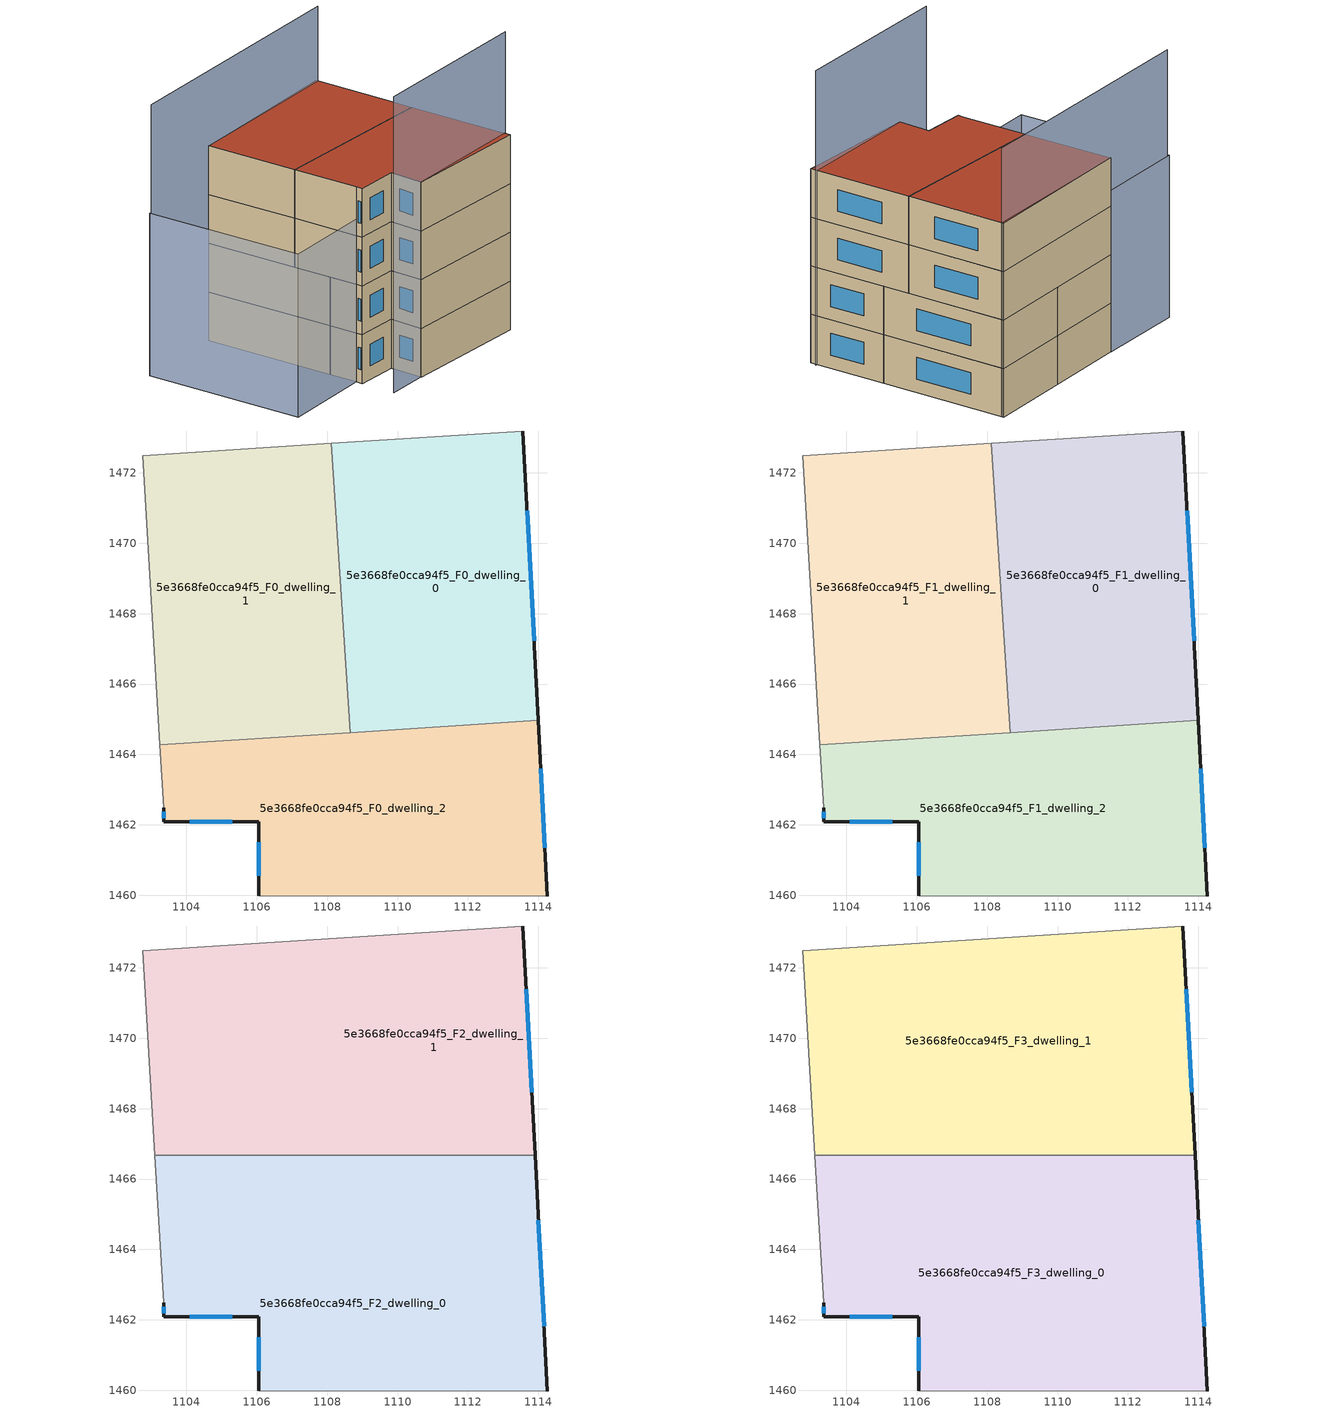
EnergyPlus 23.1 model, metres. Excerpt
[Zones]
5e3668fe0cca94f5_F0_dwelling_0
 floor ground (EU_floor_Construction): 1113.56,1473.19 1114,1464.97 1108.66,1464.62 1108.12,1472.84 z0
 wall outside (EU_wall_Construction): 1114,1464.97 1113.56,1473.19 z0:3
 wall to 5e3668fe0cca94f5_F0_dwelling_1 (EU_wall_Construction): 1108.12,1472.84 1108.66,1464.62 z0:3
 wall adiabatic (EU_wall_Construction): 1113.56,1473.19 1108.12,1472.84 z0:3
 wall to 5e3668fe0cca94f5_F0_dwelling_2 (EU_wall_Construction): 1108.66,1464.62 1114,1464.97 z0:3
 window (EU_Window_Construction): 1113.88,1467.23 1113.68,1470.93 z0.83:2.17
5e3668fe0cca94f5_F0_dwelling_1
 floor ground (EU_floor_Construction): 1108.12,1472.84 1108.66,1464.62 1103.25,1464.27 1102.76,1472.49 z0
 wall adiabatic (EU_wall_Construction): 1108.12,1472.84 1102.76,1472.49 1103.25,1464.27 z0:3
 wall to 5e3668fe0cca94f5_F0_dwelling_2 (EU_wall_Construction): 1103.25,1464.27 1108.66,1464.62 z0:3
5e3668fe0cca94f5_F0_dwelling_2
 floor ground (EU_floor_Construction): 1114,1464.97 1114.26,1459.98 1106.05,1459.98 1106.06,1462.08 1103.35,1462.08 1103.35,1462.48 1103.25,1464.27 z0
 wall outside (EU_wall_Construction): 1103.35,1462.48 1103.35,1462.08 1106.06,1462.08 1106.05,1459.98 / 1114.26,1459.98 1114,1464.97 z0:3
 wall adiabatic (EU_wall_Construction): 1103.25,1464.27 1103.35,1462.48 / 1106.05,1459.98 1114.26,1459.98 z0:3
 window (EU_Window_Construction): 1104.1,1462.08 1105.31,1462.08 / 1103.35,1462.37 1103.35,1462.19 / 1114.19,1461.35 1114.07,1463.59 / 1106.05,1461.5 1106.05,1460.56 z0.83:2.17
5e3668fe0cca94f5_F1_dwelling_0
 floor to 5e3668fe0cca94f5_F0_dwelling_0 (EU_floor_Construction): 1113.56,1473.19 1114,1464.97 1108.66,1464.62 1108.12,1472.84 z3
 wall outside (EU_wall_Construction): 1114,1464.97 1113.56,1473.19 z3:6
 wall to 5e3668fe0cca94f5_F1_dwelling_1 (EU_wall_Construction): 1108.12,1472.84 1108.66,1464.62 z3:6
 wall adiabatic (EU_wall_Construction): 1113.56,1473.19 1108.12,1472.84 z3:6
 wall to 5e3668fe0cca94f5_F1_dwelling_2 (EU_wall_Construction): 1108.66,1464.62 1114,1464.97 z3:6
 window (EU_Window_Construction): 1113.88,1467.23 1113.68,1470.93 z3.83:5.17
 ceiling adiabatic (EU_roof_Construction): 1114,1464.97 1113.91,1466.68 1108.52,1466.68 1108.66,1464.62 z6
5e3668fe0cca94f5_F1_dwelling_1
 floor to 5e3668fe0cca94f5_F0_dwelling_1 (EU_floor_Construction): 1108.12,1472.84 1108.66,1464.62 1103.25,1464.27 1102.76,1472.49 z3
 wall adiabatic (EU_wall_Construction): 1108.12,1472.84 1102.76,1472.49 1103.25,1464.27 z3:6
 wall to 5e3668fe0cca94f5_F1_dwelling_2 (EU_wall_Construction): 1103.25,1464.27 1108.66,1464.62 z3:6
 ceiling adiabatic (EU_roof_Construction): 1108.66,1464.62 1108.52,1466.68 1103.1,1466.68 1103.25,1464.27 z6
5e3668fe0cca94f5_F1_dwelling_2
 floor to 5e3668fe0cca94f5_F0_dwelling_2 (EU_floor_Construction): 1114,1464.97 1114.26,1459.98 1106.05,1459.98 1106.06,1462.08 1103.35,1462.08 1103.35,1462.48 1103.25,1464.27 z3
 wall outside (EU_wall_Construction): 1103.35,1462.48 1103.35,1462.08 1106.06,1462.08 1106.05,1459.98 / 1114.26,1459.98 1114,1464.97 z3:6
 wall adiabatic (EU_wall_Construction): 1103.25,1464.27 1103.35,1462.48 / 1106.05,1459.98 1114.26,1459.98 z3:6
 window (EU_Window_Construction): 1104.1,1462.08 1105.31,1462.08 / 1103.35,1462.37 1103.35,1462.19 / 1114.19,1461.35 1114.07,1463.59 / 1106.05,1461.5 1106.05,1460.56 z3.83:5.17
5e3668fe0cca94f5_F2_dwelling_0
 floor to 5e3668fe0cca94f5_F1_dwelling_2 (EU_floor_Construction): 1114,1464.97 1114.26,1459.98 1106.05,1459.98 1106.06,1462.08 1103.35,1462.08 1103.35,1462.48 1103.25,1464.27 z6
 floor adiabatic (EU_floor_Construction): 1113.91,1466.68 1114,1464.97 1103.25,1464.27 1103.35,1462.48 1103.1,1466.68 z6
 wall outside (EU_wall_Construction): 1103.35,1462.48 1103.35,1462.08 1106.06,1462.08 1106.05,1459.98 / 1114.26,1459.98 1113.91,1466.68 z6:9
 wall adiabatic (EU_wall_Construction): 1103.1,1466.68 1103.35,1462.48 / 1106.05,1459.98 1114.26,1459.98 z6:9
 wall to 5e3668fe0cca94f5_F2_dwelling_1 (EU_wall_Construction): 1113.91,1466.68 1103.1,1466.68 z6:9
 window (EU_Window_Construction): 1103.35,1462.37 1103.35,1462.19 / 1114.16,1461.82 1114,1464.84 / 1106.05,1461.5 1106.05,1460.56 / 1104.1,1462.08 1105.31,1462.08 z6.83:8.17
5e3668fe0cca94f5_F2_dwelling_1
 floor to 5e3668fe0cca94f5_F1_dwelling_0 (EU_floor_Construction): 1113.56,1473.19 1113.91,1466.68 1108.52,1466.68 1108.12,1472.84 z6
 floor to 5e3668fe0cca94f5_F1_dwelling_1 (EU_floor_Construction): 1108.12,1472.84 1108.52,1466.68 1103.1,1466.68 1102.76,1472.49 z6
 wall outside (EU_wall_Construction): 1113.91,1466.68 1113.56,1473.19 z6:9
 wall adiabatic (EU_wall_Construction): 1113.56,1473.19 1102.76,1472.49 1103.1,1466.68 z6:9
 window (EU_Window_Construction): 1113.81,1468.47 1113.66,1471.4 z6.83:8.17
5e3668fe0cca94f5_F3_dwelling_0
 floor to 5e3668fe0cca94f5_F2_dwelling_0 (EU_floor_Construction): 1113.91,1466.68 1114.26,1459.98 1106.05,1459.98 1106.06,1462.08 1103.35,1462.08 1103.35,1462.48 1103.1,1466.68 z9
 wall outside (EU_wall_Construction): 1103.35,1462.48 1103.35,1462.08 1106.06,1462.08 1106.05,1459.98 / 1114.26,1459.98 1113.91,1466.68 z9:12
 wall adiabatic (EU_wall_Construction): 1103.1,1466.68 1103.35,1462.48 / 1106.05,1459.98 1114.26,1459.98 z9:12
 wall to 5e3668fe0cca94f5_F3_dwelling_1 (EU_wall_Construction): 1113.91,1466.68 1103.1,1466.68 z9:12
 window (EU_Window_Construction): 1103.35,1462.37 1103.35,1462.19 / 1114.16,1461.82 1114,1464.84 / 1106.05,1461.5 1106.05,1460.56 / 1104.1,1462.08 1105.31,1462.08 z9.83:11.17
 roof outside (EU_roof_Construction): 1114.26,1459.98 1113.91,1466.68 1103.1,1466.68 1103.35,1462.48 1103.35,1462.08 1106.06,1462.08 1106.05,1459.98 z12
5e3668fe0cca94f5_F3_dwelling_1
 floor to 5e3668fe0cca94f5_F2_dwelling_1 (EU_floor_Construction): 1113.56,1473.19 1113.91,1466.68 1103.1,1466.68 1102.76,1472.49 z9
 wall outside (EU_wall_Construction): 1113.91,1466.68 1113.56,1473.19 z9:12
 wall adiabatic (EU_wall_Construction): 1113.56,1473.19 1102.76,1472.49 1103.1,1466.68 z9:12
 window (EU_Window_Construction): 1113.81,1468.47 1113.66,1471.4 z9.83:11.17
 roof outside (EU_roof_Construction): 1113.91,1466.68 1113.56,1473.19 1102.76,1472.49 1103.1,1466.68 z12
shading: 1103.44,1459.9 1114.35,1460.4 z0:18.2; 1102.75,1472.54 1103.35,1462.48 / 1103.35,1462.48 1097.55,1462.14 / 1097.55,1462.14 1096.95,1472.19 / 1096.95,1472.19 1102.75,1472.54 z0:10; 1113.57,1473.06 1097.11,1472.2 z0:16.6
[Building]
EU S2 Campaign: North Axis=0; Terrain=City; Solar Distribution=FullExterior
[Site:Location]
Lyon-Bron: Latitude=45.75; Longitude=5; Time Zone=1; Elevation=198
[SizingPeriod:WeatherFileDays]
AnnualSizingPeriod: Begin Month=1; Begin Day of Month=1; End Month=12; End Day of Month=31; Day of Week for Start Day=Monday; Use Weather File Daylight Saving Period=No; Use Weather File Rain and Snow Indicators=No
[MATERIAL]
EU_InternalMass_Material: Roughness=MediumRough; Thickness=0.1; Conductivity=1; Density=1800; Specific Heat=900; Thermal Absorptance=0.9; Solar Absorptance=0.7; Visible Absorptance=0.7
[MATERIAL:NOMASS] Roughness=MediumRough; Thermal Absorptance=0.9; Solar Absorptance=0.7; Visible Absorptance=0.7
Name | Thermal Resistance
EU_wall_NoMass | 0.87146
EU_roof_NoMass | 0.842276
EU_floor_NoMass | 0.496999
[WINDOWMATERIAL:SIMPLEGLAZINGSYSTEM]
EU_Window_SimpleGlazing: UFactor=2.2525; Solar Heat Gain Coefficient=0.76; Visible Transmittance=0.76
[CONSTRUCTION]
EU_wall_Construction: EU_wall_NoMass
EU_roof_Construction: EU_roof_NoMass
EU_floor_Construction: EU_floor_NoMass
EU_Window_Construction: EU_Window_SimpleGlazing
EU_InternalMass_Construction: EU_InternalMass_Material
[ZONE] Type=1; Multiplier=1; Ceiling Height=autocalculate; Floor Area=autocalculate; Part of Total Floor Area=Yes
Name | Volume
5e3668fe0cca94f5_F0_dwelling_0; 5e3668fe0cca94f5_F1_dwelling_0 | 133.436
5e3668fe0cca94f5_F2_dwelling_0; 5e3668fe0cca94f5_F3_dwelling_0 | 200.132
5e3668fe0cca94f5_F0_dwelling_1; 5e3668fe0cca94f5_F1_dwelling_1 | 133.417
5e3668fe0cca94f5_F2_dwelling_1; 5e3668fe0cca94f5_F3_dwelling_1 | 200.139
5e3668fe0cca94f5_F0_dwelling_2; 5e3668fe0cca94f5_F1_dwelling_2 | 133.419
[INTERNALMASS] Construction=EU_InternalMass_Construction
Name | Zone or ZoneList | Surface Area
5e3668fe0cca94f5_F0_dwelling_0_EU_InternalMass | 5e3668fe0cca94f5_F0_dwelling_0 | 44.4779
5e3668fe0cca94f5_F0_dwelling_1_EU_InternalMass | 5e3668fe0cca94f5_F0_dwelling_1 | 44.4734
5e3668fe0cca94f5_F0_dwelling_2_EU_InternalMass | 5e3668fe0cca94f5_F0_dwelling_2 | 44.4729
5e3668fe0cca94f5_F1_dwelling_0_EU_InternalMass | 5e3668fe0cca94f5_F1_dwelling_0 | 44.4779
5e3668fe0cca94f5_F1_dwelling_1_EU_InternalMass | 5e3668fe0cca94f5_F1_dwelling_1 | 44.4734
5e3668fe0cca94f5_F1_dwelling_2_EU_InternalMass | 5e3668fe0cca94f5_F1_dwelling_2 | 44.4729
5e3668fe0cca94f5_F2_dwelling_0_EU_InternalMass | 5e3668fe0cca94f5_F2_dwelling_0 | 66.7107
5e3668fe0cca94f5_F2_dwelling_1_EU_InternalMass | 5e3668fe0cca94f5_F2_dwelling_1 | 66.7129
5e3668fe0cca94f5_F3_dwelling_0_EU_InternalMass | 5e3668fe0cca94f5_F3_dwelling_0 | 66.7107
5e3668fe0cca94f5_F3_dwelling_1_EU_InternalMass | 5e3668fe0cca94f5_F3_dwelling_1 | 66.7129
[OTHEREQUIPMENT] Fuel Type=Electricity; Design Level Calculation Method=Watts/Area; Power per Zone Floor Area=1; Fraction Latent=0; Fraction Radiant=0; Fraction Lost=0; Carbon Dioxide Generation Rate=0; EndUse Subcategory=EU_Step8_InternalGains
Name | Zone or ZoneList or Space or SpaceList | Schedule
EU_Step8_InternalGain_5e3668fe0cca94f5_F0_dwelling_0_f000 | 5e3668fe0cca94f5_F0_dwelling_0 | EU_Step8_GainSchedule_5e3668fe0cca94f5_F0_dwelling_0_f000
EU_Step8_InternalGain_5e3668fe0cca94f5_F0_dwelling_1_f000 | 5e3668fe0cca94f5_F0_dwelling_1 | EU_Step8_GainSchedule_5e3668fe0cca94f5_F0_dwelling_1_f000
EU_Step8_InternalGain_5e3668fe0cca94f5_F0_dwelling_2_f000 | 5e3668fe0cca94f5_F0_dwelling_2 | EU_Step8_GainSchedule_5e3668fe0cca94f5_F0_dwelling_2_f000
EU_Step8_InternalGain_5e3668fe0cca94f5_F1_dwelling_0_f000 | 5e3668fe0cca94f5_F1_dwelling_0 | EU_Step8_GainSchedule_5e3668fe0cca94f5_F1_dwelling_0_f000
EU_Step8_InternalGain_5e3668fe0cca94f5_F1_dwelling_1_f000 | 5e3668fe0cca94f5_F1_dwelling_1 | EU_Step8_GainSchedule_5e3668fe0cca94f5_F1_dwelling_1_f000
EU_Step8_InternalGain_5e3668fe0cca94f5_F1_dwelling_2_f000 | 5e3668fe0cca94f5_F1_dwelling_2 | EU_Step8_GainSchedule_5e3668fe0cca94f5_F1_dwelling_2_f000
EU_Step8_InternalGain_5e3668fe0cca94f5_F2_dwelling_0_f000 | 5e3668fe0cca94f5_F2_dwelling_0 | EU_Step8_GainSchedule_5e3668fe0cca94f5_F2_dwelling_0_f000
EU_Step8_InternalGain_5e3668fe0cca94f5_F2_dwelling_1_f000 | 5e3668fe0cca94f5_F2_dwelling_1 | EU_Step8_GainSchedule_5e3668fe0cca94f5_F2_dwelling_1_f000
EU_Step8_InternalGain_5e3668fe0cca94f5_F3_dwelling_0_f000 | 5e3668fe0cca94f5_F3_dwelling_0 | EU_Step8_GainSchedule_5e3668fe0cca94f5_F3_dwelling_0_f000
EU_Step8_InternalGain_5e3668fe0cca94f5_F3_dwelling_1_f000 | 5e3668fe0cca94f5_F3_dwelling_1 | EU_Step8_GainSchedule_5e3668fe0cca94f5_F3_dwelling_1_f000
[ZONEVENTILATION:DESIGNFLOWRATE] Schedule=EU_AlwaysOn; Design Flow Rate Calculation Method=AirChanges/Hour; Air Changes per Hour=0.425; Ventilation Type=Natural; Fan Pressure Rise=0; Fan Total Efficiency=1; Constant Term Coefficient=1; Temperature Term Coefficient=0; Velocity Term Coefficient=0; Velocity Squared Term Coefficient=0; Minimum Indoor Temperature=-100; Maximum Indoor Temperature=100; Delta Temperature=-100; Minimum Outdoor Temperature=-100; Maximum Outdoor Temperature=100; Maximum Wind Speed=40
Name | Zone or ZoneList or Space or SpaceList
EU_ConstantAir_5e3668fe0cca94f5_F0_dwelling_0 | 5e3668fe0cca94f5_F0_dwelling_0
EU_ConstantAir_5e3668fe0cca94f5_F0_dwelling_1 | 5e3668fe0cca94f5_F0_dwelling_1
EU_ConstantAir_5e3668fe0cca94f5_F0_dwelling_2 | 5e3668fe0cca94f5_F0_dwelling_2
EU_ConstantAir_5e3668fe0cca94f5_F1_dwelling_0 | 5e3668fe0cca94f5_F1_dwelling_0
EU_ConstantAir_5e3668fe0cca94f5_F1_dwelling_1 | 5e3668fe0cca94f5_F1_dwelling_1
EU_ConstantAir_5e3668fe0cca94f5_F1_dwelling_2 | 5e3668fe0cca94f5_F1_dwelling_2
EU_ConstantAir_5e3668fe0cca94f5_F2_dwelling_0 | 5e3668fe0cca94f5_F2_dwelling_0
EU_ConstantAir_5e3668fe0cca94f5_F2_dwelling_1 | 5e3668fe0cca94f5_F2_dwelling_1
EU_ConstantAir_5e3668fe0cca94f5_F3_dwelling_0 | 5e3668fe0cca94f5_F3_dwelling_0
EU_ConstantAir_5e3668fe0cca94f5_F3_dwelling_1 | 5e3668fe0cca94f5_F3_dwelling_1
[HVACTEMPLATE:THERMOSTAT] Constant Heating Setpoint=20; Constant Cooling Setpoint=50
EU_HeatOnly_5e3668fe0cca94f5_F0_dwelling_0; EU_HeatOnly_5e3668fe0cca94f5_F0_dwelling_1; EU_HeatOnly_5e3668fe0cca94f5_F0_dwelling_2; EU_HeatOnly_5e3668fe0cca94f5_F1_dwelling_0; EU_HeatOnly_5e3668fe0cca94f5_F1_dwelling_1; EU_HeatOnly_5e3668fe0cca94f5_F1_dwelling_2; EU_HeatOnly_5e3668fe0cca94f5_F2_dwelling_0; EU_HeatOnly_5e3668fe0cca94f5_F2_dwelling_1; EU_HeatOnly_5e3668fe0cca94f5_F3_dwelling_0; EU_HeatOnly_5e3668fe0cca94f5_F3_dwelling_1
[HVACTEMPLATE:ZONE:IDEALLOADSAIRSYSTEM] System Availability Schedule=EU_AlwaysOn; Maximum Heating Supply Air Temperature=50; Minimum Cooling Supply Air Temperature=13; Maximum Heating Supply Air Humidity Ratio=0.0156; Minimum Cooling Supply Air Humidity Ratio=0.0077; Heating Limit=NoLimit; Cooling Limit=NoLimit; Heating Availability Schedule=EU_AlwaysOn; Cooling Availability Schedule=EU_CoolingOff; Dehumidification Control Type=ConstantSensibleHeatRatio; Cooling Sensible Heat Ratio=0.7; Dehumidification Setpoint=60; Humidification Control Type=None; Humidification Setpoint=30; Outdoor Air Method=None; Outdoor Air Flow Rate per Person=0.00944; Outdoor Air Flow Rate per Zone Floor Area=0; Outdoor Air Flow Rate per Zone=0; Demand Controlled Ventilation Type=None; Outdoor Air Economizer Type=NoEconomizer; Heat Recovery Type=None; Sensible Heat Recovery Effectiveness=0.7; Latent Heat Recovery Effectiveness=0.65
Name | Template Thermostat
5e3668fe0cca94f5_F0_dwelling_0 | EU_HeatOnly_5e3668fe0cca94f5_F0_dwelling_0
5e3668fe0cca94f5_F0_dwelling_1 | EU_HeatOnly_5e3668fe0cca94f5_F0_dwelling_1
5e3668fe0cca94f5_F0_dwelling_2 | EU_HeatOnly_5e3668fe0cca94f5_F0_dwelling_2
5e3668fe0cca94f5_F1_dwelling_0 | EU_HeatOnly_5e3668fe0cca94f5_F1_dwelling_0
5e3668fe0cca94f5_F1_dwelling_1 | EU_HeatOnly_5e3668fe0cca94f5_F1_dwelling_1
5e3668fe0cca94f5_F1_dwelling_2 | EU_HeatOnly_5e3668fe0cca94f5_F1_dwelling_2
5e3668fe0cca94f5_F2_dwelling_0 | EU_HeatOnly_5e3668fe0cca94f5_F2_dwelling_0
5e3668fe0cca94f5_F2_dwelling_1 | EU_HeatOnly_5e3668fe0cca94f5_F2_dwelling_1
5e3668fe0cca94f5_F3_dwelling_0 | EU_HeatOnly_5e3668fe0cca94f5_F3_dwelling_0
5e3668fe0cca94f5_F3_dwelling_1 | EU_HeatOnly_5e3668fe0cca94f5_F3_dwelling_1
[SIZING:ZONE] Zone Cooling Design Supply Air Temperature Input Method=SupplyAirTemperature; Zone Cooling Design Supply Air Temperature=13; Zone Heating Design Supply Air Temperature Input Method=SupplyAirTemperature; Zone Heating Design Supply Air Temperature=50; Zone Cooling Design Supply Air Humidity Ratio=0.008; Zone Heating Design Supply Air Humidity Ratio=0.008; Cooling Design Air Flow Method=DesignDay; Cooling Design Air Flow Rate=0; Cooling Minimum Air Flow per Zone Floor Area=0.000762; Cooling Minimum Air Flow=0; Cooling Minimum Air Flow Fraction=0.2; Heating Design Air Flow Method=DesignDay; Heating Design Air Flow Rate=0; Heating Maximum Air Flow per Zone Floor Area=0.002032; Heating Maximum Air Flow=0.141576; Heating Maximum Air Flow Fraction=0.3; Account for Dedicated Outdoor Air System=No; Dedicated Outdoor Air System Control Strategy=NeutralSupplyAir; Dedicated Outdoor Air Low Setpoint Temperature for Design=autosize; Dedicated Outdoor Air High Setpoint Temperature for Design=autosize; Zone Load Sizing Method=Sensible Load Only No Latent Load; Zone Latent Cooling Design Supply Air Humidity Ratio Input Method=HumidityRatioDifference; Zone Cooling Design Supply Air Humidity Ratio Difference=0.005; Zone Latent Heating Design Supply Air Humidity Ratio Input Method=HumidityRatioDifference; Zone Humidification Design Supply Air Humidity Ratio Difference=0.005
5e3668fe0cca94f5_F0_dwelling_0; 5e3668fe0cca94f5_F0_dwelling_1; 5e3668fe0cca94f5_F0_dwelling_2; 5e3668fe0cca94f5_F1_dwelling_0; 5e3668fe0cca94f5_F1_dwelling_1; 5e3668fe0cca94f5_F1_dwelling_2; 5e3668fe0cca94f5_F2_dwelling_0; 5e3668fe0cca94f5_F2_dwelling_1; 5e3668fe0cca94f5_F3_dwelling_0; 5e3668fe0cca94f5_F3_dwelling_1
[SCHEDULE:CONSTANT]
Name | Hourly Value
EU_AlwaysOn | 1
EU_CoolingOff | 0
[SCHEDULE:FILE] Column Number=1; Rows to Skip at Top=0; Number of Hours of Data=8760; Column Separator=Comma; Interpolate to Timestep=No; Minutes per Item=60; Adjust Schedule for Daylight Savings=Yes
Name | File
EU_Step8_GainSchedule_5e3668fe0cca94f5_F0_dwelling_0_f000 | ../../schedules/5e3668fe0cca94f5/5e3668fe0cca94f5_F0_dwelling_0_f000_gain.csv
EU_Step8_GainSchedule_5e3668fe0cca94f5_F0_dwelling_1_f000 | ../../schedules/5e3668fe0cca94f5/5e3668fe0cca94f5_F0_dwelling_1_f000_gain.csv
EU_Step8_GainSchedule_5e3668fe0cca94f5_F0_dwelling_2_f000 | ../../schedules/5e3668fe0cca94f5/5e3668fe0cca94f5_F0_dwelling_2_f000_gain.csv
EU_Step8_GainSchedule_5e3668fe0cca94f5_F1_dwelling_0_f000 | ../../schedules/5e3668fe0cca94f5/5e3668fe0cca94f5_F1_dwelling_0_f000_gain.csv
EU_Step8_GainSchedule_5e3668fe0cca94f5_F1_dwelling_1_f000 | ../../schedules/5e3668fe0cca94f5/5e3668fe0cca94f5_F1_dwelling_1_f000_gain.csv
EU_Step8_GainSchedule_5e3668fe0cca94f5_F1_dwelling_2_f000 | ../../schedules/5e3668fe0cca94f5/5e3668fe0cca94f5_F1_dwelling_2_f000_gain.csv
EU_Step8_GainSchedule_5e3668fe0cca94f5_F2_dwelling_0_f000 | ../../schedules/5e3668fe0cca94f5/5e3668fe0cca94f5_F2_dwelling_0_f000_gain.csv
EU_Step8_GainSchedule_5e3668fe0cca94f5_F2_dwelling_1_f000 | ../../schedules/5e3668fe0cca94f5/5e3668fe0cca94f5_F2_dwelling_1_f000_gain.csv
EU_Step8_GainSchedule_5e3668fe0cca94f5_F3_dwelling_0_f000 | ../../schedules/5e3668fe0cca94f5/5e3668fe0cca94f5_F3_dwelling_0_f000_gain.csv
EU_Step8_GainSchedule_5e3668fe0cca94f5_F3_dwelling_1_f000 | ../../schedules/5e3668fe0cca94f5/5e3668fe0cca94f5_F3_dwelling_1_f000_gain.csv
